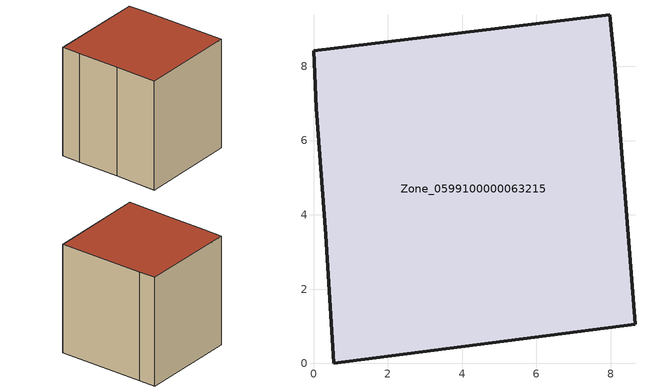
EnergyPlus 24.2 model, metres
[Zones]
Zone_0599100000063215
 floor ground (C_G): 8.11,8.06 8.65,1.06 0.54,0 0.33,3.47 0.08,6.87 0,8.41 7.97,9.39 z0.73
 wall outside (C_F): 7.97,9.39 0,8.41 0.08,6.87 0.33,3.47 0.54,0 8.65,1.06 8.11,8.06 7.97,9.39 z0.73:9.42
 roof outside (C_R): 8.11,8.06 7.97,9.39 0,8.41 0.08,6.87 0.33,3.47 0.54,0 8.65,1.06 z9.42
[BUILDING]
Pand.0599100000063215: North Axis=0; Terrain=City; Loads Convergence Tolerance Value=0.04; Temperature Convergence Tolerance Value=0.4; Solar Distribution=FullExterior; Maximum Number of Warmup Days=25; Minimum Number of Warmup Days=1
[Site:Location]
Rotterdam.The.Hague.AP_ZH_NLD Design_Conditions: Latitude=51.96; Longitude=4.45; Time Zone=1; Elevation=-4.5
[SITE:GROUNDTEMPERATURE:BUILDINGSURFACE]
18, 18, 18, 18, 18, 18, 18, 18, 18, 18, 18, 18
[MATERIAL] Thermal Absorptance=0.9; Solar Absorptance=0.7; Visible Absorptance=0.7
Name | Roughness | Thickness | Conductivity | Density | Specific Heat
G.TI.1946 | MediumSmooth | 0.15 | 1 | 540 | 1210
F.TI.1946 | Rough | 0.3 | 0.857143 | 1920 | 840
R.TI.1946 | MediumRough | 0.2 | 0.1 | 1500 | 1000
[CONSTRUCTION]
C_G: G.TI.1946
C_F: F.TI.1946
C_R: R.TI.1946
[ZONE]
Zone_0599100000063215: Type=1; Multiplier=1; Ceiling Height=Autocalculate; Volume=Autocalculate; Floor Area=autocalculate; Part of Total Floor Area=Yes
[ZONEINFILTRATION:DESIGNFLOWRATE]
Infil_Zone_0599100000063215: Zone or ZoneList or Space or SpaceList=Zone_0599100000063215; Schedule=AlwaysOn; Design Flow Rate Calculation Method=Flow/Area; Flow Rate per Floor Area=0.003; Constant Term Coefficient=1; Temperature Term Coefficient=0; Velocity Term Coefficient=0; Velocity Squared Term Coefficient=0
[HVACTEMPLATE:ZONE:IDEALLOADSAIRSYSTEM]
Zone_0599100000063215: Maximum Heating Supply Air Temperature=50; Minimum Cooling Supply Air Temperature=13; Maximum Heating Supply Air Humidity Ratio=0.0156; Minimum Cooling Supply Air Humidity Ratio=0.0077; Heating Limit=NoLimit; Cooling Limit=NoLimit; Dehumidification Control Type=ConstantSensibleHeatRatio; Cooling Sensible Heat Ratio=0.7; Dehumidification Setpoint=60; Humidification Control Type=None; Humidification Setpoint=30; Outdoor Air Method=None; Outdoor Air Flow Rate per Person=0.00944; Outdoor Air Flow Rate per Zone Floor Area=0; Outdoor Air Flow Rate per Zone=0; Demand Controlled Ventilation Type=None; Outdoor Air Economizer Type=NoEconomizer; Heat Recovery Type=None; Sensible Heat Recovery Effectiveness=0.7; Latent Heat Recovery Effectiveness=0.65
[ZONECONTROL:THERMOSTAT]
ThermostatControl_Zone_0599100000063215: Zone or ZoneList=Zone_0599100000063215; Control Type Schedule=DualSetpointControlType; Control 1=Thermostat_Zone_0599100000063215; Temperature Difference Between Cutout And Setpoint=0
[THERMOSTATSETPOINT:DUALSETPOINT]
Thermostat_Zone_0599100000063215: Heating Setpoint Temperature Schedule=HeatingSetpoint_Zone_0599100000063215; Cooling Setpoint Temperature Schedule=CoolingSetpoint_Zone_0599100000063215
[SCHEDULE:COMPACT]
HeatingSetpoint_Zone_0599100000063215: Through: 12/31, For: AllDays, Until: 24:00, 21
CoolingSetpoint_Zone_0599100000063215: Through: 12/31, For: AllDays, Until: 24:00, 24
DualSetpointControlType: Through: 12/31, For: AllDays, Until: 24:00, 4
AlwaysOn: Through: 12/31, For: AllDays, Until: 24:00, 1
